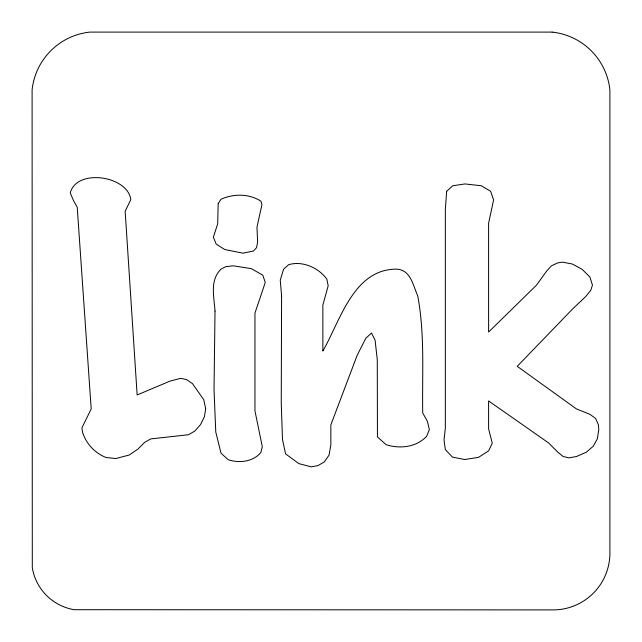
<?xml version="1.0" encoding="UTF-8"?>
<svg xmlns="http://www.w3.org/2000/svg" width="642" height="642" viewBox="0 0 642 642"><rect width="100%" height="100%" fill="white"/><g stroke="black" fill="none" stroke-linecap="round" stroke-linejoin="round"><path stroke-width="0.96" d="M281.589 295.777L281.252 403.28L282.504 439.561L285.578 453.87L298.811 463.604L311.209 466.854L317.991 465.602L324.354 461.863L329.057 455.122L330.847 444.882L330.847 424.916L357.145 355.355L365.796 338.294L371.453 333.054L375.072 340.043L377.279 359.68L377.44 436.897L386.011 444.633C399.83 449.159 416.273 447.257 426.617 436.359L429.37 429.57L427.371 421.256L422.709 412.934C422.075 373.893 424.98 334.386 417.717 295.777C413.079 285.738 410.936 270.475 397.414 269.15C353.622 268.34 340.316 320.783 322.862 351.022L322.862 305.094L328.182 285.786L326.85 279.134C318.592 267.754 302.615 260.596 288.74 264.656L283.587 269.15L280.257 280.129L281.589 295.777M215.022 311.081L214.019 389.638L215.768 431.986L221.008 453.204L228.167 459.696C239.241 463.436 253.237 461.855 260.949 452.377L262.281 446.551L254.962 410.936L254.962 313.079L265.274 282.464L262.779 275.137L251.303 268.645L233.327 265.82L225.751 266.655L221.008 269.15C209.477 280.434 214.155 296.941 215.022 311.081M218.184 203.578L217.686 223.881L213.353 237.195L216.185 244.104L224.676 249.513L242.981 253.173L253.462 251.006L256.583 247.635L257.627 241.857L256.96 227.212L261.952 204.581L260.949 201.251C249.425 193.531 233.407 193.571 221.008 199.253L218.184 203.578M446.672 191.268L445.339 209.236L445.339 428.246L444.007 439.89L445.339 449.544L452.329 457.032L464.647 459.528L478.459 457.369L488.61 450.877L492.27 443.221L488.61 428.912L488.61 400.953L548.525 442.884L557.842 452.209L563.082 456.454L568.828 457.866L576.476 456.534L586.234 452.225L593.208 446.302L597.389 438.751L598.777 429.57L598.448 424.916L595.615 418.423L589.789 414.267L576.476 408.938L517.235 366.333L572.487 309.091L585.801 296.443L590.792 290.28L592.454 285.12L589.918 277.055L582.302 269.48L572.279 263.99L562.496 262.161L557.842 262.827L551.43 265.82L546.856 270.812L536.535 285.12L488.61 332.05L488.61 223.215L493.602 199.919L490.608 191.268L481.372 185.771L464.977 183.941L452.746 185.771L446.672 191.268M205.697 408.609L204.413 416.762L200.545 424.579L194.967 430.951L188.563 434.73L150.782 438.895L144.707 442.306L137.805 449.215L129.146 455.034L115.833 458.532L106.099 457.529A40.189 40.189 0 0 1 82.553 432.235L81.887 427.909L91.204 408.938L77.225 207.238L73.734 201.082L70.235 192.929C76.655 168.084 127.678 175.723 130.816 199.582L125.158 211.234L137.139 394.958L169.921 381.147L180.739 378.315L186.67 379.647L192.472 383.643L203.707 399.621L205.697 408.609M552.12 32.1L89.88 32.1A65.002 65.002 0 0 0 32.1 89.88L32.301 567.841A51.071 51.071 0 0 0 74.159 609.699L552.12 609.9A56.817 56.817 0 0 0 609.9 552.12L609.9 89.88A65.002 65.002 0 0 0 552.12 32.1"/></g></svg>
